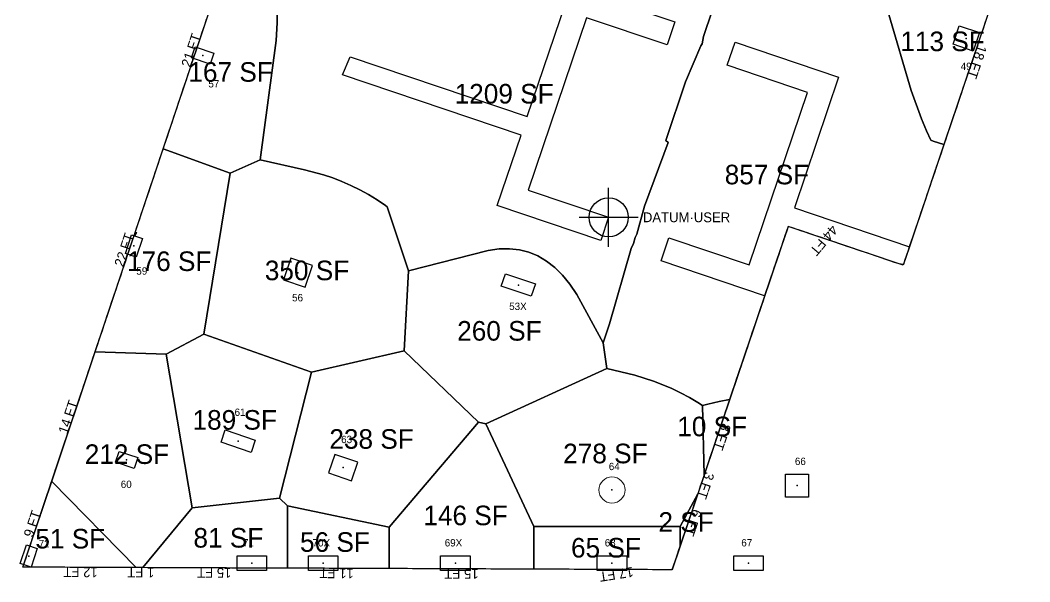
# Model space of a CAD drawing. Header units: metres. Extents: x 29 to 12657, y -13 to 49076.
# Drawn here: x 10451 to 11688, y 5986 to 6675 of the extents above; entities that cross this region are included whole.
import ezdxf
from ezdxf.enums import TextEntityAlignment as Align

# ---------------------------------------------------------------- set-up
doc = ezdxf.new("R2010")
doc.units = ezdxf.units.M
doc.layers.add('COL-IDEN', color=171, linetype='Continuous', lineweight=30)
doc.layers.add('COLS', color=52, linetype='Continuous', lineweight=20)
for name, color, linetype in [('FLOOR_3_AREA_LABELS', 3, 'Continuous'), ('FLOOR_3_BOUNDARY', 5, 'Continuous'), ('FLOOR_3_COLUMNS', 7, 'Continuous'), ('FLOOR_3_DATUM', 4, 'Continuous'), ('FLOOR_3_FASCADE_COLUMNS', 30, 'Continuous'), ('FLOOR_3_FASCADE_WALLS', 4, 'Continuous'), ('FLOOR_3_LARGE_TRIBUTARY', 6, 'Continuous'), ('FLOOR_3_TRIBUTARY_COL_10', 2, 'Continuous'), ('FLOOR_3_TRIBUTARY_COL_11', 2, 'Continuous'), ('FLOOR_3_TRIBUTARY_COL_14', 2, 'Continuous'), ('FLOOR_3_TRIBUTARY_COL_17', 2, 'Continuous'), ('FLOOR_3_TRIBUTARY_COL_29', 2, 'Continuous'), ('FLOOR_3_TRIBUTARY_COL_33', 2, 'Continuous'), ('FLOOR_3_TRIBUTARY_COL_36', 2, 'Continuous'), ('FLOOR_3_TRIBUTARY_COL_37', 2, 'Continuous'), ('FLOOR_3_TRIBUTARY_COL_38', 2, 'Continuous'), ('FLOOR_3_TRIBUTARY_COL_39', 2, 'Continuous'), ('FLOOR_3_TRIBUTARY_COL_40', 2, 'Continuous'), ('FLOOR_3_TRIBUTARY_COL_41', 2, 'Continuous'), ('FLOOR_3_TRIBUTARY_COL_42', 2, 'Continuous'), ('FLOOR_3_TRIBUTARY_COL_45', 2, 'Continuous'), ('FLOOR_3_TRIBUTARY_COL_50', 2, 'Continuous'), ('FLOOR_3_TRIBUTARY_COL_8', 2, 'Continuous'), ('FLOOR_3_WALL_TRIBUTARY_59', 1, 'Continuous'), ('FLOOR_3_WALL_TRIBUTARY_60', 1, 'Continuous'), ('SLAB-RESIDENTIAL', 6, 'Continuous'), ('WALL', 4, 'Continuous')]:
    doc.layers.add(name, color=color, linetype=linetype)

msp = doc.modelspace()

# ---------------------------------------------------------------- linework, layer by layer
at = {"layer": 'COLS', "lineweight": 30}
for points in [[(11618.7, 6636.7), (11594.1, 6645.1), (11601.8, 6667.8), (11626.4, 6659.5)], [(10683.5, 6620.9), (10660.8, 6628.5), (10665.2, 6641.8), (10688, 6634.1)], [(10592.9, 6384.4), (10579.6, 6388.9), (10587.3, 6411.6), (10600.6, 6407.2)], [(10800, 6347.5), (10808.9, 6374), (10782.4, 6383), (10773.4, 6356.5)], [(11077.2, 6336.3), (11040.3, 6348.8), (11045.4, 6364), (11082.4, 6351.5)], [(10733.8, 6145.1), (10696.9, 6157.6), (10702, 6172.7), (10738.9, 6160.2)], [(10590.3, 6125.4), (10567.5, 6133), (10572, 6146.3), (10594.8, 6138.6)], [(10857, 6110.3), (10864.7, 6133), (10836.3, 6142.6), (10828.6, 6119.9)], [(11388.9, 6090.3), (11388.9, 6118.3), (11416.9, 6118.3), (11416.9, 6090.3)], [(10464, 6004.4), (10450.7, 6008.9), (10458.4, 6031.7), (10471.7, 6027.2)], [(10716.5, 6000.5), (10716.5, 6018.5), (10752.5, 6018.5), (10752.5, 6000.5)], [(10804.1, 6000.5), (10804.1, 6018.5), (10840.1, 6018.5), (10840.1, 6000.5)], [(10966.1, 6000.5), (10966.1, 6018.5), (11002.1, 6018.5), (11002.1, 6000.5)], [(11158.1, 6000.5), (11158.1, 6018.5), (11194.1, 6018.5), (11194.1, 6000.5)], [(11325.4, 6000.5), (11325.4, 6018.5), (11361.4, 6018.5), (11361.4, 6000.5)]]:
    msp.add_lwpolyline(points, close=True, dxfattribs=at)
at = {"layer": 'COLS'}
msp.add_lwpolyline([(10591.1, 6410.4), (10592.6, 6414.7), (10593.6, 6414.3)], close=True, dxfattribs=at)
msp.add_circle((11176.1, 6099), 16, dxfattribs=at)
at = {"layer": 'FLOOR_3_BOUNDARY'}
msp.add_lwpolyline([(10454, 6004.5), (11028.3, 7716.2), (12634.2, 7716.2), (12635.1, 7338.4), (12616.2, 7338.4), (12616.2, 7345.6), (11704.3, 7345.6), (11545.1, 6874.7), (11686, 6827.1), (11532.9, 6374.4), (11392, 6422), (11249.7, 6001.2), (10454, 6004.5)], close=True, dxfattribs=at)
at = {"layer": 'FLOOR_3_COLUMNS'}
for p in [(11610.2, 6652.3), (10674.4, 6631.3), (10590.1, 6398), (10791.2, 6365.2), (11061.3, 6350.1), (10717.9, 6158.9), (10581.2, 6135.8), (10846.7, 6126.5), (11402.9, 6104.3), (11176.1, 6099), (10461.2, 6018.1), (10734.5, 6009.5), (10822.1, 6009.5), (10984.1, 6009.5), (11176.1, 6009.5), (11343.4, 6009.5)]:
    msp.add_point(p, dxfattribs=at)
at = {"layer": 'FLOOR_3_DATUM'}
for p, q in [((11172, 6397.1), (11172, 6469.1)), ((11136, 6433.1), (11208, 6433.1))]:
    msp.add_line(p, q, dxfattribs=at)
msp.add_circle((11172, 6433.1), 24, dxfattribs=at)
at = {"layer": 'FLOOR_3_FASCADE_COLUMNS'}
for points in [[(10625.8, 6516.4), (10627.7, 6522.1), (10629.6, 6527.8), (10631.5, 6533.5), (10633.4, 6539.2), (10635.4, 6544.9), (10637.3, 6550.6), (10639.2, 6556.2), (10641.1, 6561.9), (10643, 6567.6), (10644.9, 6573.3), (10646.8, 6579), (10648.7, 6584.7), (10650.6, 6590.4), (10652.5, 6596.1), (10654.4, 6601.7), (10656.3, 6607.4), (10658.3, 6613.1), (10660.2, 6618.8), (10662.1, 6624.5), (10664, 6630.2), (10665.9, 6635.9), (10667.8, 6641.6), (10669.7, 6647.3), (10671.6, 6652.9), (10673.5, 6658.6), (10675.4, 6664.3), (10677.3, 6670), (10679.2, 6675.7)], [(11635.1, 6676.6), (11633.2, 6670.9), (11631.3, 6665.2), (11629.3, 6659.5), (11627.4, 6653.8), (11625.5, 6648.1), (11623.6, 6642.5), (11621.6, 6636.8), (11619.7, 6631.1), (11617.8, 6625.4), (11615.9, 6619.7), (11614, 6614), (11612, 6608.3), (11610.1, 6602.7), (11608.2, 6597), (11606.3, 6591.3), (11604.4, 6585.6), (11602.4, 6579.9), (11600.5, 6574.2), (11598.6, 6568.6), (11596.7, 6562.9), (11594.7, 6557.2), (11592.8, 6551.5), (11590.9, 6545.8), (11589, 6540.1), (11587.1, 6534.5), (11585.1, 6528.8), (11583.2, 6523.1)], [(10541.8, 6266.1), (10543.7, 6271.8), (10545.7, 6277.5), (10547.6, 6283.2), (10549.5, 6288.9), (10551.4, 6294.6), (10553.3, 6300.3), (10555.2, 6306), (10557.1, 6311.6), (10559, 6317.3), (10560.9, 6323), (10562.8, 6328.7), (10564.7, 6334.4), (10566.6, 6340.1), (10568.6, 6345.8), (10570.5, 6351.5), (10572.4, 6357.1), (10574.3, 6362.8), (10576.2, 6368.5), (10578.1, 6374.2), (10580, 6379.9), (10581.9, 6385.6), (10583.8, 6391.3), (10585.7, 6397), (10587.6, 6402.7), (10589.5, 6408.3), (10591.5, 6414), (10593.4, 6419.7), (10595.3, 6425.4), (10597.2, 6431.1), (10599.1, 6436.8), (10601, 6442.5), (10602.9, 6448.2), (10604.8, 6453.8), (10606.7, 6459.5), (10608.6, 6465.2), (10610.5, 6470.9), (10612.4, 6476.6), (10614.4, 6482.3), (10616.3, 6488), (10618.2, 6493.7), (10620.1, 6499.4), (10622, 6505), (10623.9, 6510.7), (10625.8, 6516.4)], [(10488.4, 6106.9), (10490.3, 6112.5), (10492.2, 6118.2), (10494.1, 6123.9), (10496, 6129.6), (10497.9, 6135.3), (10499.8, 6141), (10501.8, 6146.7), (10503.7, 6152.4), (10505.6, 6158.1), (10507.5, 6163.7), (10509.4, 6169.4), (10511.3, 6175.1), (10513.2, 6180.8), (10515.1, 6186.5), (10517, 6192.2), (10518.9, 6197.9), (10520.8, 6203.6), (10522.8, 6209.2), (10524.7, 6214.9), (10526.6, 6220.6), (10528.5, 6226.3), (10530.4, 6232), (10532.3, 6237.7), (10534.2, 6243.4), (10536.1, 6249.1), (10538, 6254.8), (10539.9, 6260.4), (10541.8, 6266.1)], [(11320.8, 6211.5), (11318.9, 6205.8), (11317, 6200.1), (11315, 6194.4), (11313.1, 6188.7), (11311.2, 6183), (11309.3, 6177.4), (11307.3, 6171.7), (11305.4, 6166), (11303.5, 6160.3), (11301.6, 6154.6), (11299.7, 6148.9), (11297.7, 6143.3), (11295.8, 6137.6), (11293.9, 6131.9), (11292, 6126.2), (11290, 6120.5)], [(11290, 6120.5), (11288.1, 6114.8), (11286.2, 6109.1), (11284.3, 6103.5), (11282.4, 6097.8), (11280.4, 6092.1)], [(10454, 6004.5), (10456, 6010.2), (10457.9, 6015.8), (10459.8, 6021.5), (10461.7, 6027.2), (10463.6, 6032.9), (10465.5, 6038.6), (10467.4, 6044.3), (10469.3, 6050), (10471.2, 6055.7), (10473.1, 6061.4), (10475, 6067), (10476.9, 6072.7), (10478.9, 6078.4), (10480.8, 6084.1), (10482.7, 6089.8), (10484.6, 6095.5), (10486.5, 6101.2), (10488.4, 6106.9)], [(11280.4, 6092.1), (11278.5, 6086.4), (11276.6, 6080.7), (11274.7, 6075), (11272.7, 6069.4), (11270.8, 6063.7), (11268.9, 6058), (11267, 6052.3), (11265.1, 6046.6), (11263.1, 6040.9), (11261.2, 6035.3), (11259.3, 6029.6)], [(11259.3, 6029.6), (11257.4, 6023.9), (11255.4, 6018.2), (11253.5, 6012.5), (11251.6, 6006.8), (11249.6, 6001.2), (11243.6, 6001.3), (11237.6, 6001.3), (11231.6, 6001.3), (11225.6, 6001.3), (11219.6, 6001.4), (11213.6, 6001.4), (11207.6, 6001.4), (11201.6, 6001.4), (11195.6, 6001.5), (11189.6, 6001.5), (11183.6, 6001.5), (11177.6, 6001.5), (11171.6, 6001.6), (11165.6, 6001.6), (11159.6, 6001.6), (11153.6, 6001.6), (11147.6, 6001.7), (11141.6, 6001.7), (11135.6, 6001.7), (11129.6, 6001.7), (11123.6, 6001.8), (11117.6, 6001.8), (11111.6, 6001.8), (11105.6, 6001.8), (11099.6, 6001.8), (11093.6, 6001.9), (11087.6, 6001.9), (11081.6, 6001.9)], [(10595.6, 6003.9), (10589.6, 6003.9), (10583.6, 6003.9), (10577.6, 6004), (10571.6, 6004), (10565.6, 6004), (10559.6, 6004), (10553.6, 6004.1), (10547.6, 6004.1), (10541.6, 6004.1), (10535.6, 6004.1), (10529.6, 6004.2), (10523.6, 6004.2), (10517.6, 6004.2), (10511.6, 6004.2), (10505.6, 6004.3), (10499.6, 6004.3), (10493.6, 6004.3), (10487.6, 6004.3), (10481.6, 6004.4), (10475.6, 6004.4), (10469.6, 6004.4), (10463.6, 6004.4), (10457.6, 6004.5), (10454, 6004.5)], [(10601.6, 6003.9), (10595.6, 6003.9)], [(10775.6, 6003.2), (10769.6, 6003.2), (10763.6, 6003.2), (10757.6, 6003.2), (10751.6, 6003.3), (10745.6, 6003.3), (10739.6, 6003.3), (10733.6, 6003.3), (10727.6, 6003.4), (10721.6, 6003.4), (10715.6, 6003.4), (10709.6, 6003.4), (10703.6, 6003.5), (10697.6, 6003.5), (10691.6, 6003.5), (10685.6, 6003.5), (10679.6, 6003.6), (10673.6, 6003.6), (10667.6, 6003.6), (10661.6, 6003.6), (10655.6, 6003.6), (10649.6, 6003.7), (10643.6, 6003.7), (10637.6, 6003.7), (10631.6, 6003.7), (10625.6, 6003.8), (10619.6, 6003.8), (10613.6, 6003.8), (10607.6, 6003.8), (10601.6, 6003.9)], [(10901.6, 6002.7), (10895.6, 6002.7), (10889.6, 6002.7), (10883.6, 6002.7), (10877.6, 6002.7), (10871.6, 6002.8), (10865.6, 6002.8), (10859.6, 6002.8), (10853.6, 6002.8), (10847.6, 6002.9), (10841.6, 6002.9), (10835.6, 6002.9), (10829.6, 6002.9), (10823.6, 6003), (10817.6, 6003), (10811.6, 6003), (10805.6, 6003), (10799.6, 6003.1), (10793.6, 6003.1), (10787.6, 6003.1), (10781.6, 6003.1), (10775.6, 6003.2)], [(11081.6, 6001.9), (11075.6, 6001.9), (11069.6, 6002), (11063.6, 6002), (11057.6, 6002), (11051.6, 6002), (11045.6, 6002.1), (11039.6, 6002.1), (11033.6, 6002.1), (11027.6, 6002.1), (11021.6, 6002.2), (11015.6, 6002.2), (11009.6, 6002.2), (11003.6, 6002.2), (10997.6, 6002.3), (10991.6, 6002.3), (10985.6, 6002.3), (10979.6, 6002.3), (10973.6, 6002.4), (10967.6, 6002.4), (10961.6, 6002.4), (10955.6, 6002.4), (10949.6, 6002.5), (10943.6, 6002.5), (10937.6, 6002.5), (10931.6, 6002.5), (10925.6, 6002.6), (10919.6, 6002.6), (10913.6, 6002.6), (10907.6, 6002.6), (10901.6, 6002.7)]]:
    msp.add_lwpolyline(points, dxfattribs=at)
at = {"layer": 'FLOOR_3_FASCADE_WALLS'}
msp.add_lwpolyline([(11583.2, 6523.1), (11581.3, 6517.4), (11579.4, 6511.7), (11577.4, 6506), (11575.5, 6500.4), (11573.6, 6494.7), (11571.7, 6489), (11569.8, 6483.3), (11567.8, 6477.6), (11565.9, 6471.9), (11564, 6466.2), (11562.1, 6460.6), (11560.2, 6454.9), (11558.2, 6449.2), (11556.3, 6443.5), (11554.4, 6437.8), (11552.5, 6432.1), (11550.5, 6426.5), (11548.6, 6420.8), (11546.7, 6415.1), (11544.8, 6409.4), (11542.9, 6403.7), (11540.9, 6398), (11539, 6392.4), (11537.1, 6386.7), (11535.2, 6381), (11533.3, 6375.3), (11528.2, 6376), (11522.5, 6377.9), (11516.8, 6379.8), (11511.1, 6381.8), (11505.4, 6383.7), (11499.8, 6385.6), (11494.1, 6387.5), (11488.4, 6389.4), (11482.7, 6391.4), (11477, 6393.3), (11471.3, 6395.2), (11465.7, 6397.1), (11460, 6399), (11454.3, 6401), (11448.6, 6402.9), (11442.9, 6404.8), (11437.2, 6406.7), (11431.6, 6408.7), (11425.9, 6410.6), (11420.2, 6412.5), (11414.5, 6414.4), (11408.8, 6416.3), (11403.1, 6418.3), (11397.5, 6420.2), (11391.9, 6421.7), (11390, 6416.1), (11388.1, 6410.4), (11386.2, 6404.7), (11384.3, 6399), (11382.3, 6393.3), (11380.4, 6387.6), (11378.5, 6382), (11376.6, 6376.3), (11374.6, 6370.6), (11372.7, 6364.9), (11370.8, 6359.2), (11368.9, 6353.5), (11367, 6347.9), (11365, 6342.2), (11363.1, 6336.5), (11361.2, 6330.8), (11359.3, 6325.1), (11357.3, 6319.4), (11355.4, 6313.8), (11353.5, 6308.1), (11351.6, 6302.4), (11349.6, 6296.7), (11347.7, 6291), (11345.8, 6285.3), (11343.9, 6279.7), (11342, 6274), (11340, 6268.3), (11338.1, 6262.6), (11336.2, 6256.9), (11334.3, 6251.2), (11332.3, 6245.6), (11330.4, 6239.9), (11328.5, 6234.2), (11326.6, 6228.5), (11324.7, 6222.8), (11322.7, 6217.1), (11320.8, 6211.5)], dxfattribs=at)
at = {"layer": 'FLOOR_3_LARGE_TRIBUTARY'}
for points in [[(10765.6, 6735.9), (10766.4, 6734.5), (10765.7, 6671.4), (10764.3, 6649.7), (10745, 6503.6), (10707.9, 6487.3), (10626, 6516.9), (10706.9, 6758.1), (10765.6, 6735.9)], [(11567, 6527.5), (11561.6, 6538.9), (11555.4, 6553.7), (11543, 6588.6), (11515.6, 6681.4), (11575.8, 6728.9), (11591, 6739.5), (11598.1, 6739.1), (11610.2, 6737.5), (11622.1, 6735.2), (11633.7, 6732), (11645, 6727.9), (11651.5, 6725.1), (11583, 6522.5), (11569.8, 6526.5), (11567, 6527.5)], [(10707.9, 6487.3), (10675.7, 6290.1), (10629.6, 6265.4), (10542.6, 6268.4), (10626, 6516.9), (10707.9, 6487.3)], [(10675.7, 6290.1), (10707.9, 6487.3), (10745, 6503.6), (10799.4, 6491.3), (10822.4, 6485), (10833.8, 6481.3), (10845.1, 6477.1), (10856.1, 6472.2), (10867, 6466.9), (10877.6, 6460.9), (10888.1, 6454.5), (10898.4, 6447.4), (10900.7, 6445.8), (10926.8, 6367.5), (10921.3, 6269.6), (10807.6, 6243.2), (10675.7, 6290.1)], [(10926.8, 6367.5), (11024.3, 6392.4), (11037.7, 6394.3), (11050.4, 6394.6), (11062.6, 6393.3), (11074.3, 6390.3), (11085.4, 6385.7), (11096, 6379.5), (11106, 6371.7), (11115.5, 6362.3), (11124.4, 6351.2), (11132.8, 6338.5), (11165.2, 6279.3), (11169.8, 6247.9), (11021.4, 6180.1), (11012.5, 6182.1), (10921.3, 6269.6), (10926.8, 6367.5)], [(10675.7, 6290.1), (10807.6, 6243.2), (10768.7, 6088.9), (10661.4, 6077), (10629.6, 6265.4), (10675.7, 6290.1)], [(10489.3, 6109.4), (10542.6, 6268.4), (10629.6, 6265.4), (10661.4, 6077), (10601.1, 6003.9), (10592.9, 6003.9), (10489.3, 6109.4)], [(10768.7, 6088.9), (10807.6, 6243.2), (10921.3, 6269.6), (11012.5, 6182.1), (10903.1, 6053.5), (10778.3, 6079.7), (10768.7, 6088.9)], [(11169.8, 6247.9), (11204.1, 6239.5), (11215.7, 6236.1), (11227, 6232.3), (11238.3, 6228), (11249.3, 6223.2), (11260.2, 6217.9), (11270.9, 6212.2), (11281.5, 6206), (11287.1, 6202.4), (11289.1, 6117.7), (11281.2, 6094.3), (11259.7, 6054.2), (11080.1, 6054.2), (11021.4, 6180.1), (11169.8, 6247.9)], [(10903.1, 6053.5), (11012.5, 6182.1), (11021.4, 6180.1), (11080.1, 6054.2), (11080.1, 6001.9), (10903.1, 6002.6), (10903.1, 6053.5)], [(10592.9, 6003.9), (10454, 6004.5), (10489.3, 6109.4), (10592.9, 6003.9)], [(10661.4, 6077), (10768.7, 6088.9), (10778.3, 6079.7), (10778.3, 6003.2), (10601.1, 6003.9), (10661.4, 6077)], [(10778.3, 6079.7), (10903.1, 6053.5), (10903.1, 6002.6), (10778.3, 6003.2), (10778.3, 6079.7)], [(11080.1, 6054.2), (11259.7, 6054.2), (11259.7, 6030.9), (11249.7, 6001.2), (11080.1, 6001.9), (11080.1, 6054.2)]]:
    msp.add_lwpolyline(points, close=True, dxfattribs=at)
for points in [[(11319.7, 6748.1), (11288.1, 6654.8), (11286.5, 6645.6), (11285, 6643.2), (11266.2, 6599), (11241.9, 6527.3), (11244.9, 6524.8), (11215.9, 6446.6), (11206.4, 6412.5), (11204.6, 6408.5), (11202.6, 6401.1), (11199.8, 6394.9), (11173.1, 6302.6), (11165.2, 6279.3), (11132.8, 6338.5), (11124.4, 6351.2), (11115.5, 6362.3), (11106, 6371.7), (11096, 6379.5), (11085.4, 6385.7), (11074.3, 6390.3), (11062.6, 6393.3), (11050.4, 6394.6), (11037.7, 6394.3), (11024.3, 6392.4), (10926.8, 6367.5), (10900.7, 6445.8), (10898.4, 6447.4), (10898.4, 6447.4), (10888.1, 6454.5), (10877.6, 6460.9), (10867, 6466.9), (10856.1, 6472.2), (10845.1, 6477.1), (10833.8, 6481.3), (10822.4, 6485), (10799.4, 6491.3), (10745, 6503.6), (10764.3, 6649.7), (10765.7, 6671.4), (10766.4, 6734.5)], [(11515.6, 6681.4), (11543, 6588.6), (11555.4, 6553.7), (11561.6, 6538.9), (11567, 6527.5), (11569.8, 6526.5), (11583, 6522.5), (11542.2, 6401.9), (11537.4, 6387.4), (11533.8, 6377), (11532.9, 6374.4), (11523.3, 6377.7), (11511.9, 6381.5), (11500.5, 6385.3), (11489.1, 6389.2), (11477.8, 6393), (11466.4, 6396.9), (11455, 6400.7), (11443.7, 6404.6), (11432.3, 6408.4), (11420.9, 6412.2), (11409.6, 6416.1), (11398.2, 6419.9), (11392, 6422), (11390.2, 6416.6), (11386.4, 6405.5), (11382.6, 6394.1), (11378.7, 6382.7), (11374.9, 6371.4), (11371.1, 6360), (11367.2, 6348.6), (11363.5, 6337.6), (11320.3, 6209.9), (11307.3, 6207.4), (11293.5, 6204.2), (11287.1, 6202.4), (11287.1, 6202.4), (11281.5, 6206), (11270.9, 6212.2), (11260.2, 6217.9), (11249.3, 6223.2), (11238.3, 6228), (11227, 6232.3), (11215.7, 6236.1), (11204.1, 6239.5), (11169.8, 6247.9), (11165.2, 6279.3), (11173.1, 6302.6), (11199.8, 6394.9), (11202.6, 6401.1), (11204.6, 6408.5), (11206.4, 6412.5), (11215.9, 6446.6), (11244.9, 6524.8), (11241.9, 6527.3), (11266.2, 6599), (11285, 6643.2), (11286.5, 6645.6), (11288.1, 6654.8), (11319.7, 6748.1)]]:
    msp.add_lwpolyline(points, dxfattribs=at)
at = {"layer": 'FLOOR_3_TRIBUTARY_COL_10'}
msp.add_lwpolyline([(10768.7, 6088.9), (10807.6, 6243.2), (10921.3, 6269.6), (11012.5, 6182.1), (10903.1, 6053.5), (10778.3, 6079.7), (10768.7, 6088.9)], close=True, dxfattribs=at)
at = {"layer": 'FLOOR_3_TRIBUTARY_COL_11'}
msp.add_lwpolyline([(10765.6, 6735.9), (10766.4, 6734.5), (10765.7, 6671.4), (10764.3, 6649.7), (10745, 6503.6), (10707.9, 6487.3), (10626, 6516.9), (10706.9, 6758.1), (10765.6, 6735.9)], close=True, dxfattribs=at)
at = {"layer": 'FLOOR_3_TRIBUTARY_COL_14'}
msp.add_lwpolyline([(10489.3, 6109.4), (10542.6, 6268.4), (10629.6, 6265.4), (10661.4, 6077), (10601.1, 6003.9), (10592.9, 6003.9), (10489.3, 6109.4)], close=True, dxfattribs=at)
at = {"layer": 'FLOOR_3_TRIBUTARY_COL_17'}
msp.add_lwpolyline([(10926.8, 6367.5), (11024.3, 6392.4), (11037.7, 6394.3), (11050.4, 6394.6), (11062.6, 6393.3), (11074.3, 6390.3), (11085.4, 6385.7), (11096, 6379.5), (11106, 6371.7), (11115.5, 6362.3), (11124.4, 6351.2), (11132.8, 6338.5), (11165.2, 6279.3), (11169.8, 6247.9), (11021.4, 6180.1), (11012.5, 6182.1), (10921.3, 6269.6), (10926.8, 6367.5)], close=True, dxfattribs=at)
at = {"layer": 'FLOOR_3_TRIBUTARY_COL_29'}
msp.add_lwpolyline([(11567, 6527.5), (11561.6, 6538.9), (11555.4, 6553.7), (11543, 6588.6), (11515.6, 6681.4), (11575.8, 6728.9), (11591, 6739.5), (11598.1, 6739.1), (11610.2, 6737.5), (11622.1, 6735.2), (11633.7, 6732), (11645, 6727.9), (11651.5, 6725.1), (11583, 6522.5), (11569.8, 6526.5), (11567, 6527.5)], close=True, dxfattribs=at)
at = {"layer": 'FLOOR_3_TRIBUTARY_COL_33'}
msp.add_lwpolyline([(10707.9, 6487.3), (10675.7, 6290.1), (10629.6, 6265.4), (10542.6, 6268.4), (10626, 6516.9), (10707.9, 6487.3)], close=True, dxfattribs=at)
at = {"layer": 'FLOOR_3_TRIBUTARY_COL_36'}
msp.add_lwpolyline([(10661.4, 6077), (10768.7, 6088.9), (10778.3, 6079.7), (10778.3, 6003.2), (10601.1, 6003.9), (10661.4, 6077)], close=True, dxfattribs=at)
at = {"layer": 'FLOOR_3_TRIBUTARY_COL_37'}
msp.add_lwpolyline([(11080.1, 6054.2), (11259.7, 6054.2), (11259.7, 6030.9), (11249.7, 6001.2), (11080.1, 6001.9), (11080.1, 6054.2)], close=True, dxfattribs=at)
at = {"layer": 'FLOOR_3_TRIBUTARY_COL_38'}
msp.add_lwpolyline([(10903.1, 6053.5), (11012.5, 6182.1), (11021.4, 6180.1), (11080.1, 6054.2), (11080.1, 6001.9), (10903.1, 6002.6), (10903.1, 6053.5)], close=True, dxfattribs=at)
at = {"layer": 'FLOOR_3_TRIBUTARY_COL_39'}
msp.add_lwpolyline([(10778.3, 6079.7), (10903.1, 6053.5), (10903.1, 6002.6), (10778.3, 6003.2), (10778.3, 6079.7)], close=True, dxfattribs=at)
at = {"layer": 'FLOOR_3_TRIBUTARY_COL_40'}
msp.add_lwpolyline([(10592.9, 6003.9), (10454, 6004.5), (10489.3, 6109.4), (10592.9, 6003.9)], close=True, dxfattribs=at)
at = {"layer": 'FLOOR_3_TRIBUTARY_COL_41'}
msp.add_lwpolyline([(10675.7, 6290.1), (10707.9, 6487.3), (10745, 6503.6), (10799.4, 6491.3), (10822.4, 6485), (10833.8, 6481.3), (10845.1, 6477.1), (10856.1, 6472.2), (10867, 6466.9), (10877.6, 6460.9), (10888.1, 6454.5), (10898.4, 6447.4), (10900.7, 6445.8), (10926.8, 6367.5), (10921.3, 6269.6), (10807.6, 6243.2), (10675.7, 6290.1)], close=True, dxfattribs=at)
at = {"layer": 'FLOOR_3_TRIBUTARY_COL_42'}
msp.add_lwpolyline([(11169.8, 6247.9), (11204.1, 6239.5), (11215.7, 6236.1), (11227, 6232.3), (11238.3, 6228), (11249.3, 6223.2), (11260.2, 6217.9), (11270.9, 6212.2), (11281.5, 6206), (11287.1, 6202.4), (11289.1, 6117.7), (11281.2, 6094.3), (11259.7, 6054.2), (11080.1, 6054.2), (11021.4, 6180.1), (11169.8, 6247.9)], close=True, dxfattribs=at)
at = {"layer": 'FLOOR_3_TRIBUTARY_COL_45'}
msp.add_lwpolyline([(11293.5, 6204.2), (11307.3, 6207.4), (11320.3, 6209.9), (11289.1, 6117.7), (11287.1, 6202.4), (11293.5, 6204.2)], close=True, dxfattribs=at)
at = {"layer": 'FLOOR_3_TRIBUTARY_COL_50'}
msp.add_lwpolyline([(11259.7, 6054.2), (11281.2, 6094.3), (11259.7, 6030.9), (11259.7, 6054.2)], close=True, dxfattribs=at)
at = {"layer": 'FLOOR_3_TRIBUTARY_COL_8'}
msp.add_lwpolyline([(10675.7, 6290.1), (10807.6, 6243.2), (10768.7, 6088.9), (10661.4, 6077), (10629.6, 6265.4), (10675.7, 6290.1)], close=True, dxfattribs=at)
at = {"layer": 'FLOOR_3_WALL_TRIBUTARY_59'}
msp.add_lwpolyline([(11515.6, 6681.4), (11543, 6588.6), (11555.4, 6553.7), (11561.6, 6538.9), (11567, 6527.5), (11569.8, 6526.5), (11583, 6522.5), (11542.2, 6401.9), (11537.4, 6387.4), (11533.8, 6377), (11532.9, 6374.4), (11523.3, 6377.7), (11511.9, 6381.5), (11500.5, 6385.3), (11489.1, 6389.2), (11477.8, 6393), (11466.4, 6396.9), (11455, 6400.7), (11443.7, 6404.6), (11432.3, 6408.4), (11420.9, 6412.2), (11409.6, 6416.1), (11398.2, 6419.9), (11392, 6422), (11390.2, 6416.6), (11386.4, 6405.5), (11382.6, 6394.1), (11378.7, 6382.7), (11374.9, 6371.4), (11371.1, 6360), (11367.2, 6348.6), (11363.5, 6337.6), (11320.3, 6209.9), (11307.3, 6207.4), (11293.5, 6204.2), (11287.1, 6202.4), (11287.1, 6202.4), (11281.5, 6206), (11270.9, 6212.2), (11260.2, 6217.9), (11249.3, 6223.2), (11238.3, 6228), (11227, 6232.3), (11215.7, 6236.1), (11204.1, 6239.5), (11169.8, 6247.9), (11165.2, 6279.3), (11173.1, 6302.6), (11199.8, 6394.9), (11202.6, 6401.1), (11204.6, 6408.5), (11206.4, 6412.5), (11215.9, 6446.6), (11244.9, 6524.8), (11241.9, 6527.3), (11266.2, 6599), (11285, 6643.2), (11286.5, 6645.6), (11288.1, 6654.8), (11319.7, 6748.1)], dxfattribs=at)
at = {"layer": 'FLOOR_3_WALL_TRIBUTARY_60'}
msp.add_lwpolyline([(11319.7, 6748.1), (11288.1, 6654.8), (11286.5, 6645.6), (11285, 6643.2), (11266.2, 6599), (11241.9, 6527.3), (11244.9, 6524.8), (11215.9, 6446.6), (11206.4, 6412.5), (11204.6, 6408.5), (11202.6, 6401.1), (11199.8, 6394.9), (11173.1, 6302.6), (11165.2, 6279.3), (11132.8, 6338.5), (11124.4, 6351.2), (11115.5, 6362.3), (11106, 6371.7), (11096, 6379.5), (11085.4, 6385.7), (11074.3, 6390.3), (11062.6, 6393.3), (11050.4, 6394.6), (11037.7, 6394.3), (11024.3, 6392.4), (10926.8, 6367.5), (10900.7, 6445.8), (10898.4, 6447.4), (10898.4, 6447.4), (10888.1, 6454.5), (10877.6, 6460.9), (10867, 6466.9), (10856.1, 6472.2), (10845.1, 6477.1), (10833.8, 6481.3), (10822.4, 6485), (10799.4, 6491.3), (10745, 6503.6), (10764.3, 6649.7), (10765.7, 6671.4), (10766.4, 6734.5)], dxfattribs=at)
at = {"layer": 'SLAB-RESIDENTIAL'}
msp.add_lwpolyline([(10454, 6004.5), (11028.3, 7716.2), (12634.2, 7716.2), (12635.1, 7338.4), (12616.2, 7338.4), (12616.2, 7345.6), (11704.3, 7345.6), (11545.1, 6874.7), (11686, 6827.1), (11532.9, 6374.4), (11392, 6422), (11249.7, 6001.2)], close=True, dxfattribs=at)
at = {"layer": 'WALL'}
for points in [[(11253, 6672.8), (11243.6, 6644.3), (11144.9, 6677.7), (11073.5, 6466.4), (11172, 6433.1), (11162.4, 6404.7), (11035.4, 6447.6), (11064.6, 6533.8), (10845.9, 6607.6), (10855.3, 6629.8), (11072.3, 6556.5), (11126.1, 6715.7)], [(11326.9, 6647.8), (11453.8, 6604.9), (11399.7, 6444.8), (11540.6, 6397.1), (11532.9, 6374.4), (11392, 6422), (11363.2, 6336.8), (11236.3, 6379.7), (11245.9, 6408.1), (11344.4, 6374.8), (11415.8, 6586.1), (11317.3, 6619.4)]]:
    msp.add_lwpolyline(points, close=True, dxfattribs=at)

# ---------------------------------------------------------------- texts
at = {"layer": 'COL-IDEN', "char_height": 9, "attachment_point": 1}
for s, insert, width in [('49', (11603.5, 6622.6), 16.968), ('57', (10681.4, 6601.2), 16.968), ('59', (10593.1, 6371.8), 16.968), ('56', (10784, 6339.1), 16.968), ('53X', (11050.1, 6328.5), 26.967), ('61', (10713.5, 6198.8), 16.968), ('63', (10844.1, 6165.4), 16.968), ('66', (11400.3, 6138.6), 16.968), ('64', (11172.2, 6132.3), 19.998), ('60', (10574, 6110.4), 16.968), ('72', (10473.4, 6037.7), 16.968), ('71', (10723.7, 6038.8), 16.968), ('70X', (10809.1, 6038.8), 26.967), ('69X', (10971.1, 6038.8), 26.967), ('68', (11167.2, 6038.8), 16.968), ('67', (11334.6, 6038.8), 16.968)]:
    msp.add_mtext(s, dxfattribs=dict(at, insert=insert, width=width))
at = {"layer": 'FLOOR_3_AREA_LABELS'}
for s, p in [('113 SF', (11581.3, 6648.7)), ('167 SF', (10708.6, 6611.2)), ('1209 SF', (11043.9, 6584.5)), ('857 SF', (11366, 6485.5)), ('176 SF', (10633.4, 6379.3)), ('350 SF', (10802.3, 6368)), ('260 SF', (11038.1, 6294)), ('189 SF', (10713.7, 6184.9)), ('10 SF', (11298.9, 6176.8)), ('238 SF', (10881.4, 6161.5)), ('212 SF', (10581.6, 6142.9)), ('278 SF', (11168, 6143.7)), ('146 SF', (10996.6, 6067.8)), ('2 SF', (11266.9, 6059.8)), ('51 SF', (10512.1, 6039.3)), ('81 SF', (10705.9, 6040.4)), ('56 SF', (10836.5, 6035.2)), ('65 SF', (11168.7, 6028.2))]:
    msp.add_text(s, height=24, dxfattribs=at).set_placement(p, align=Align.MIDDLE_CENTER)
at = {"layer": 'FLOOR_3_DATUM'}
msp.add_text('DATUM·USER', height=12, dxfattribs=at).set_placement((11214, 6427.1))
at = {"layer": 'FLOOR_3_FASCADE_COLUMNS'}
for s, rotation, p in [('21 FT', 71.4533, (10660.2, 6637.8)), ('18 FT', -108.6786, (11623.5, 6623.5)), ('22 FT', 71.4533, (10578.1, 6393.2)), ('14 FT', 71.4533, (10509.4, 6188.4)), ('8 FT', -108.6892, (11311.1, 6164.1)), ('3 FT', -108.6892, (11290.9, 6104.4)), ('9 FT', 71.4533, (10465.5, 6057.6)), ('6 FT', -108.6892, (11275.5, 6058.9)), ('12 FT', 179.7675, (10524.8, 5998.2)), ('1 FT', 179.7675, (10598.6, 5997.9)), ('15 FT', 179.7675, (10688.6, 5997.5)), ('11 FT', 179.7675, (10838.6, 5996.9)), ('15 FT', 179.7675, (10991.6, 5996.3)), ('17 FT', -171.1516, (11181.5, 5995.6))]:
    msp.add_text(s, height=12, rotation=rotation, dxfattribs=at).set_placement(p, align=Align.MIDDLE_CENTER)
at = {"layer": 'FLOOR_3_FASCADE_WALLS'}
msp.add_text('44 FT', height=12, rotation=-130.0985, dxfattribs=at).set_placement((11435.9, 6404.9), align=Align.MIDDLE_CENTER)

doc.saveas('drawing.dxf')
